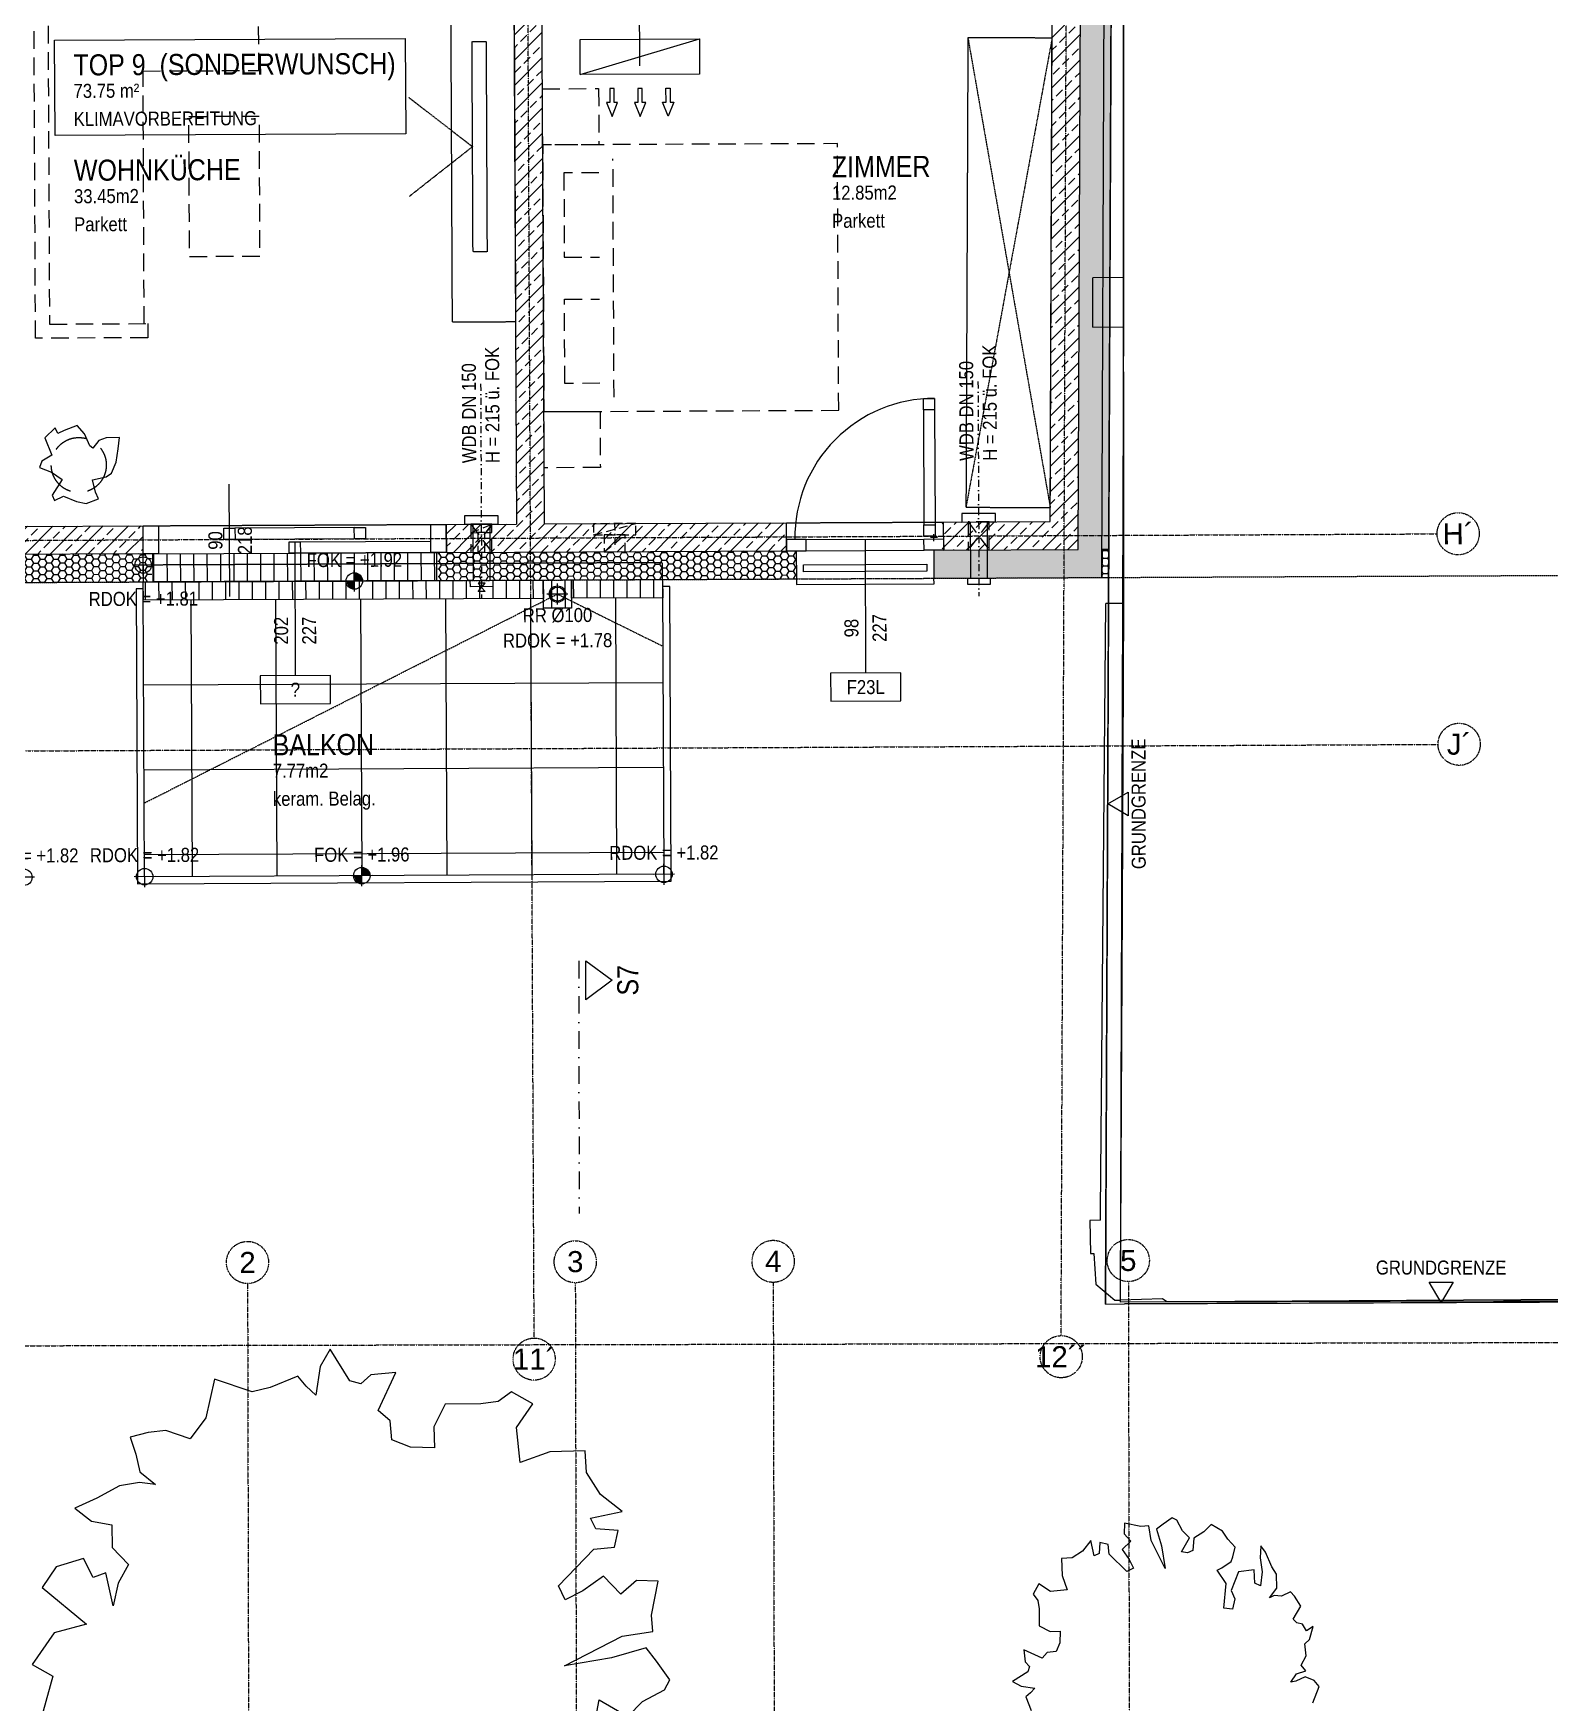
# Model space of a CAD drawing. Header units: millimetres. Extents: x -378801 to -302223, y -36469 to 154078.
# Drawn here: x -332059 to -321256, y 17063 to 28955 of the extents above; entities that cross this region are included whole.
import ezdxf
from ezdxf.enums import TextEntityAlignment as Align

# ---------------------------------------------------------------- set-up
doc = ezdxf.new("R2010")
doc.units = ezdxf.units.MM
for name, pattern in [('DASHDOT', [1, 0.5, -0.25, 0, -0.25]), ('HIDDEN2', [0.1875, 0.125, -0.0625]), ('STRICHLINIE', [0.75, 0.5, -0.25]), ('STRICHPUNKT', [1, 0.5, -0.25, 0, -0.25]), ('STRICHPUNKTX2', [2, 1, -0.5, 0, -0.5])]:
    doc.linetypes.add(name, pattern=pattern)
for name, color, linetype in [('01-BFL-G00-L01-M0', 10, 'Continuous'), ('01-HID-G00-L01-ENTWÄSSERUNG', 8, 'HIDDEN2'), ('01-SCH-G00-L01-M0', 8, 'STRICHPUNKTX2'), ('01-SYM-G00-L01-M0', 8, 'Continuous'), ('01-TXT---------M0', 1, 'Continuous'), ('01-TXT---------PP', 1, 'Continuous'), ('01-TXT-G00-L01-M0', 1, 'Continuous'), ('02-ANS-G00-L01-M0', 8, 'Continuous'), ('02-ANS-G00-L01-Rigol', 8, 'Continuous'), ('02-AXO-G00-L01-M0', 8, 'STRICHPUNKT'), ('02-FIL-G00-L01-LILA', 223, 'Continuous'), ('02-FIL-G00-L01-PLATTENBELAG', 253, 'Continuous'), ('02-FIL-G00-L01-STB', 8, 'Continuous'), ('02-HID-G00-L01-M0', 8, 'HIDDEN2'), ('02-TWA---------M0', 4, 'Continuous'), ('02-TWA-G00-L01-M0', 4, 'Continuous'), ('02-TWB-G00-L01-M0', 5, 'Continuous'), ('02-WDA---------M0', 8, 'Continuous'), ('02-WDA-G00-L01-M0', 8, 'Continuous'), ('03-SYM-G00-L01-M0', 8, 'Continuous'), ('04-HLP---------M0', 8, 'HIDDEN2'), ('04-STO---------M0', 1, 'Continuous'), ('04-SYM---------EP', 8, 'Continuous'), ('04-SYM-G00-L01-EP', 8, 'Continuous'), ('04-TXT---------EP', 8, 'Continuous'), ('04-TXT-G00-L01-M0', 8, 'Continuous'), ('04-TXT-G00-L01-POS', 8, 'Continuous'), ('05-SYM---------M0', 8, 'Continuous'), ('05-TXT---------PP', 8, 'Continuous'), ('05-TXT--------M0', 8, 'Continuous'), ('05-TXT-G00-L01-M0', 8, 'Continuous'), ('07-SAN---------M0', 8, 'Continuous'), ('07-SAN-G00-L01-KLIMA', 8, 'Continuous'), ('07-SAN-G00-L01-M0', 8, 'Continuous'), ('07-TXT---------M0', 8, 'Continuous'), ('07_MOB-G00-L01-M0', 6, 'HIDDEN2'), ('09-FIL-G00-L01-BLAU', 161, 'Continuous'), ('09-NAT-G00-L01-PFLANZEN', 9, 'Continuous')]:
    doc.layers.add(name, color=color, linetype=linetype)
doc.layers.add('09-VER-G00-L01-ABBRUCH', color=50, linetype='Continuous', plot=False)
doc.layers.add('09-VER-G00-L01-GEBÄUDE', color=5, linetype='Continuous', plot=False)
doc.layers.add('09-VER-G00-L01-GRUNDSTÜCKSGRENZE', color=161, linetype='Continuous', lineweight=25)
doc.styles.add('ARIAL', font='arial.ttf', dxfattribs={"width": 0.85})
doc.styles.get("Standard").update_dxf_attribs({"font": 'arial.ttf'})
pattern_1 = [(0.26447, (-337081.752, 30520.496), (47.497575, 27.715835), [31.75, -63.5]), (120.26447, (-337081.752, 30520.496), (-47.751405, 27.27619), [31.75, -63.5]), (60.26447, (-337081.752, 30520.496), (-0.25383, 54.992024), [-63.5, 31.75])]
pattern_2 = [(45.2645, (-337081.75, 30520.5), (-90.2161, 89.3871), []), (45.2645, (-336991.95, 30520.91), (-90.2161, 89.3871), [63.5, -31.75])]

# ---------------------------------------------------------------- blocks, each defined once
blk = doc.blocks.new('01-HK3')
blk.add_lwpolyline([(0, 0), (0.0423, 0.0732), (-0.0423, 0.0732)], close=True)
at = {"color": 0, "style": 'ARIAL', "width": 0.85}
blk.add_attdef('HEIGHT', text='', height=0.05, dxfattribs=at).set_placement((0, 0.35), align=Align.TOP_CENTER)
blk = doc.blocks.new('05-TXT')
at = {"layer": '05-TXT--------M0'}
blk.add_line((-0.4, 0), (0.4, 0), dxfattribs=at)
at = {"layer": '05-TXT--------M0', "color": 8, "style": 'ARIAL', "width": 0.85}
blk.add_attdef('BREITE', text='', height=0.1, dxfattribs=at).set_placement((0, 0.05), align=Align.CENTER)
blk.add_attdef('HÖHE', text='', height=0.1, rotation=360, dxfattribs=at).set_placement((0, -0.06), align=Align.TOP_CENTER)
blk = doc.blocks.new('01-SQM')
at = {"layer": '01-TXT---------M0', "color": 1, "style": 'ARIAL', "width": 0.85}
blk.add_attdef('ROOM', (0, 0), '', height=0.15, dxfattribs=at)
blk.add_attdef('AREA', text='', height=0.1, dxfattribs=at).set_placement((0, -0.06), align=Align.TOP_LEFT)
at = {"layer": '01-TXT---------PP', "color": 1, "style": 'ARIAL', "width": 0.85}
blk.add_attdef('NR', text='', height=0.15, dxfattribs=at).set_placement((-0.117, 0), align=Align.RIGHT)
blk.add_attdef('FLOOR', text='', height=0.1, dxfattribs=at).set_placement((0, -0.26), align=Align.TOP_LEFT)
blk = doc.blocks.new('FENSTER_120')
at = {"layer": '02-WDA---------M0'}
for points in [[(-0.06, 0), (-0.06, -0.2)], [(-1.04, 0), (-1.04, -0.2)]]:
    blk.add_lwpolyline(points, dxfattribs=at)
at = {"layer": '04-HLP---------M0', "linetype": 'Continuous'}
for points in [[(-0.13, 1.001), (-0.13, 1.081), (-0.05, 1.081), (-0.05, 1.001)], [(-0.13, 0.1), (-0.13, 0.18), (-0.05, 0.18), (-0.05, 0.1)]]:
    blk.add_lwpolyline(points, close=True, dxfattribs=at)
for points in [[(-0.13, 1.001), (-0.13, 0.18)], [(-0.05, 1.001), (-0.05, 0.18)]]:
    blk.add_lwpolyline(points, dxfattribs=at)
at = {"layer": '04-HLP---------M0'}
for points in [[(-0.034, 0.09), (-0.084, 0.09)], [(-0.059, 0.065), (-0.059, 0.115)]]:
    blk.add_lwpolyline(points, dxfattribs=at)
at = {"layer": '04-HLP---------M0', "linetype": 'Continuous'}
blk.add_arc((-0.059, 0.09), 0.991, 89.5354, 180.5162, dxfattribs=at)
at = {"layer": '04-STO---------M0'}
for points in [[(-1.11, 0), (-0.97, 0), (-0.97, 0.08), (-1.11, 0.08)], [(0.01, 0), (-0.13, 0), (-0.13, 0.08), (0.01, 0.08)]]:
    blk.add_lwpolyline(points, close=True, dxfattribs=at)
at = {"layer": '04-SYM---------EP'}
for p, q in [((-0.97, 0.08), (-0.13, 0.08)), ((-0.97, 0), (-0.13, 0))]:
    blk.add_line(p, q, dxfattribs=at)
blk = doc.blocks.new('04-TXT')
blk.add_line((0, 0), (0.953, 0))
at = {"layer": '04-TXT---------EP', "color": 8, "style": 'ARIAL', "width": 0.85}
blk.add_attdef('WIDTH', text='', height=0.1, dxfattribs=at).set_placement((0.632, 0.05), align=Align.CENTER)
blk.add_attdef('HEIGHT', text='', height=0.1, dxfattribs=at).set_placement((0.632, -0.05), align=Align.TOP_CENTER)
blk = doc.blocks.new('BETT')
for points in [[(0, 0.95), (-0.4, 0.95), (-0.4, 1.35), (0, 1.35)], [(0, -1.35), (-0.4, -1.35), (-0.4, -0.95), (0, -0.95)]]:
    blk.add_lwpolyline(points, close=True)
at = {"flags": 128}
blk.add_lwpolyline([(-2.1, 0.95), (-2.1, -0.95), (0, -0.95), (0, 0.95)], close=True, dxfattribs=at)
for points in [[(-0.5, 0.85), (-0.5, -0.85)], [(-0.4, 0.75), (-0.15, 0.75), (-0.15, 0.15), (-0.4, 0.15)], [(-0.4, -0.75), (-0.15, -0.75), (-0.15, -0.15), (-0.4, -0.15)]]:
    blk.add_lwpolyline(points)
blk = doc.blocks.new('ECKSOFA')
blk.add_lwpolyline([(1.6, -0.2), (1.6, -0.2), (1.6, -0.2), (0.2, -0.2), (0.2, -2.7), (0.9, -2.7), (0.9, -2.8), (0.1, -2.8), (0.1, -0.1), (1.6, -0.1)], close=True)
for points in [[(1.6, -0.2), (1.7, -0.2)], [(1.7, -0.9), (1.7, -0.2)], [(0.875, -2.7), (0.875, -0.9), (1.7, -0.9)]]:
    blk.add_lwpolyline(points)
at = {"flags": 128}
blk.add_lwpolyline([(1.2, -1.225), (1.7, -1.225), (1.7, -2.225), (1.2, -2.225)], close=True, dxfattribs=at)
blk = doc.blocks.new('ZIMMERPFLANZE')
blk.add_lwpolyline([(-11.7366, -9.202), (-11.7751, -9.238), (-11.7495, -9.3013), (-11.7859, -9.3233), (-11.7943, -9.3461), (-11.751, -9.3631), (-11.7126, -9.3893), (-11.7486, -9.447), (-11.7402, -9.4662), (-11.7078, -9.4506), (-11.6609, -9.4698), (-11.626, -9.477), (-11.5804, -9.4602), (-11.5912, -9.4362), (-11.602, -9.3917), (-11.5527, -9.3809), (-11.5335, -9.3677), (-11.5155, -9.3281), (-11.5083, -9.2788), (-11.5035, -9.238), (-11.5515, -9.2392), (-11.578, -9.2488), (-11.6008, -9.2764), (-11.6116, -9.268), (-11.6309, -9.2236), (-11.6573, -9.1936), (-11.7042, -9.2116), (-11.727, -9.2224), (-11.7366, -9.202)])
blk.add_circle((-11.6518, -9.3375), 0.1)
blk = doc.blocks.new('WANDLÜFER')
at = {"layer": '02-TWA---------M0', "linetype": 'HIDDEN2', "ltscale": 0.75}
for points in [[(0.075, 0), (0.075, -0.2), (-0.075, -0.2), (-0.075, 0), (0.075, 0)], [(-0.075, 0), (0.075, -0.2)], [(0.075, 0), (-0.075, -0.2)]]:
    blk.add_lwpolyline(points, dxfattribs=at)
at = {"layer": '07-SAN---------M0', "linetype": 'STRICHPUNKT', "ltscale": 0.1}
blk.add_lwpolyline([(0, 1), (0, -0.53)], dxfattribs=at)
at = {"layer": '07-SAN---------M0'}
for points in [[(0, 0), (-0.12, 0), (-0.12, 0.06), (0.12, 0.06), (0.12, 0)], [(0.08, -0.4), (-0.08, -0.4), (-0.08, -0.445), (0.08, -0.445)]]:
    blk.add_lwpolyline(points, close=True, dxfattribs=at)
for points in [[(-0.06, 0), (-0.06, -0.4)], [(0.06, 0), (0.06, -0.4)]]:
    blk.add_lwpolyline(points, dxfattribs=at)
blk = doc.blocks.new('türachse&qualität')
at = {"layer": '05-SYM---------M0'}
blk.add_line((-0.4, 0), (-0.4, 0), dxfattribs=at)
at = {"layer": '05-TXT---------PP'}
blk.add_lwpolyline([(-0.5, -0.25), (-0.5, 0.25), (-0.7, 0.25), (-0.7, -0.25)], close=True, dxfattribs=at)
at = {"layer": '05-TXT---------PP', "color": 8, "style": 'ARIAL', "text_generation_flag": 6, "width": 0.85}
blk.add_attdef('POS.NR.', text='', height=0.1, rotation=270, dxfattribs=at).set_placement((-0.653, -0.011), align=Align.TOP_CENTER)
blk = doc.blocks.new('07_Kemper-ventil')
at = {"layer": '02-TWA---------M0', "linetype": 'HIDDEN2', "ltscale": 0.5}
for points in [[(-0.075, 0), (-0.075, -0.06), (0.075, -0.06), (0.075, 0), (-0.075, 0)], [(-0.025, -0.06), (-0.025, -0.2), (0.025, -0.2), (0.025, -0.06)]]:
    blk.add_lwpolyline(points, close=True, dxfattribs=at)
blk.add_lwpolyline([(-0.075, -0.06), (0.075, 0)], dxfattribs=at)
at = {"layer": '07-SAN---------M0', "linetype": 'STRICHPUNKT', "ltscale": 0.1}
blk.add_lwpolyline([(0, 0), (0, -0.48)], dxfattribs=at)
at = {"layer": '07-SAN---------M0'}
for points in [[(0.025, -0.42), (-0.025, -0.42), (0, -0.45), (0.025, -0.42)], [(0.025, -0.48), (-0.025, -0.48), (0, -0.45), (0.025, -0.48)]]:
    blk.add_lwpolyline(points, close=True, dxfattribs=at)
blk = doc.blocks.new('01-HK1')
for p, q in [((-0.001, -0.074), (-0.001, 0.074)), ((0.074, 0), (-0.075, 0))]:
    blk.add_line(p, q)
blk.add_circle((-0.001, 0), 0.0586)
for points in [[(-0.001, 0.059), (0.041, 0.041), (-0.001, 0)], [(-0.001, 0), (0.058, 0), (0.041, 0.041)], [(-0.059, 0), (-0.042, -0.041), (-0.001, 0)], [(-0.042, -0.041), (-0.001, -0.059), (-0.001, 0)]]:
    blk.add_solid(points)
at = {"layer": '01-TXT---------M0', "color": 8, "style": 'ARIAL', "width": 0.85}
blk.add_attdef('HEIGHT', text='', height=0.1, dxfattribs=at).set_placement((0, 0.2), align=Align.TOP_CENTER)
blk = doc.blocks.new('01-HK2')
for p, q in [((0.098, 0), (-0.098, 0)), ((0, -0.098), (0, 0.098))]:
    blk.add_line(p, q)
blk.add_circle((0, 0), 0.0773)
at = {"layer": '01-TXT---------M0', "color": 8, "style": 'ARIAL', "width": 0.85}
blk.add_attdef('HEIGHT', text='', height=0.1, rotation=360, dxfattribs=at).set_placement((0, 0.132), align=Align.BOTTOM_CENTER)
blk = doc.blocks.new('schnittführung')
at = {"color": 4, "linetype": 'DASHDOT', "ltscale": 0.25}
blk.add_line((0.237, -0.138), (0.237, 1.662), dxfattribs=at)
blk.add_line((0.237, -0.138), (0.237, 1.662), dxfattribs=at)
blk.add_line((0.237, -0.138), (0.237, 1.662), dxfattribs=at)
at = {"color": 4}
blk.add_lwpolyline([(0.187, 0.138), (0.187, -0.138), (0, 0)], close=True, dxfattribs=at)
at = {"layer": '07-TXT---------M0', "color": 9, "style": 'ARIAL', "text_generation_flag": 6, "width": 0.85}
blk.add_attdef('SCHNITT', text='', height=0.15, rotation=270, dxfattribs=at).set_placement((-0.037, 0), align=Align.CENTER)
blk = doc.blocks.new('03-rar')
blk.add_circle((0, 0), 0.05)
at = {"layer": '01-TXT---------M0', "color": 8, "style": 'ARIAL', "width": 0.85}
blk.add_attdef('RR', text='', height=0.1, dxfattribs=at).set_placement((0, 0.1), align=Align.CENTER)
blk = doc.blocks.new('FENSTER_216_HST')
at = {"layer": '04-STO---------M0'}
for points in [[(0, 0), (0.11, 0), (0.11, 0.2), (0, 0.2)], [(0.655, 0.18), (0.575, 0.18), (0.575, 0.1), (0.655, 0.1)], [(1.585, 0.18), (1.505, 0.18), (1.505, 0.1), (1.585, 0.1)], [(2.05, 0), (2.16, 0), (2.16, 0.2), (2.05, 0.2)], [(1.12, 0.08), (1.04, 0.08), (1.04, 0), (1.12, 0)]]:
    blk.add_lwpolyline(points, close=True, dxfattribs=at)
at = {"layer": '04-SYM---------EP'}
for points in [[(0.655, 0.18), (1.505, 0.18)], [(1.04, 0.08), (0.11, 0.08)], [(0.11, 0), (1.04, 0)], [(0.655, 0.1), (1.505, 0.1)]]:
    blk.add_lwpolyline(points, dxfattribs=at)
blk = doc.blocks.new('KLIMAGERÄT')
for points in [[(-0.425, 0), (0.425, 0), (0.425, -0.25), (-0.425, -0.25), (-0.425, 0)], [(-0.215, -0.35), (-0.215, -0.45), (-0.24, -0.45), (-0.2, -0.55), (-0.2, -0.55), (-0.16, -0.45), (-0.185, -0.45), (-0.185, -0.35), (-0.215, -0.35)], [(-0.015, -0.35), (-0.015, -0.45), (-0.04, -0.45), (0, -0.55), (0, -0.55), (0.04, -0.45), (0.015, -0.45), (0.015, -0.35), (-0.015, -0.35)], [(0.215, -0.35), (0.215, -0.45), (0.24, -0.45), (0.2, -0.55), (0.2, -0.55), (0.16, -0.45), (0.185, -0.45), (0.185, -0.35), (0.215, -0.35)]]:
    blk.add_lwpolyline(points, close=True)
blk.add_lwpolyline([(-0.425, -0.25), (0.425, 0)])
blk = doc.blocks.new('WDB_KLIMA-AUSSEN_2')
at = {"layer": '02-TWA---------M0', "linetype": 'HIDDEN2', "ltscale": 0.5}
for points in [[(-0.15, 0), (-0.15, -0.08), (0.15, -0.08), (0.15, 0), (-0.15, 0)], [(-0.075, -0.08), (-0.075, -0.2), (0.075, -0.2), (0.075, -0.08)]]:
    blk.add_lwpolyline(points, close=True, dxfattribs=at)
for points in [[(-0.15, -0.08), (0.15, 0)], [(-0.075, -0.2), (0.075, -0.08)]]:
    blk.add_lwpolyline(points, dxfattribs=at)
at = {"layer": '07-SAN---------M0', "linetype": 'STRICHPUNKT', "ltscale": 0.1}
blk.add_lwpolyline([(0, 0), (0, -0.2)], dxfattribs=at)

msp = doc.modelspace()

# ---------------------------------------------------------------- hatches: boundary and pattern name
at = {"layer": '02-ANS-G00-L01-Rigol', "true_color": 0x636466}
h = msp.add_hatch(dxfattribs=at)
h.set_pattern_fill('ANSI31', color=251, scale=30, angle=332.60345925, style=0)
h.set_pattern_definition([(90.26447, (-301730.77, -44708.63), (-95.24899, -0.43966), [])])
h.paths.add_polyline_path([(-331205.6617, 25047.5601), (-331206.5849, 25247.558), (-329186.6064, 25256.8819), (-329185.6833, 25056.8841)])
h = msp.add_hatch(dxfattribs=at)
h.set_pattern_fill('ANSI31', color=251, scale=30, angle=332.60345925, style=0)
h.set_pattern_definition([(90.26447, (-301789.85, -44908.91), (-95.24899, -0.43966), [])])
h.paths.add_polyline_path([(-331275.0609, 24917.2384), (-331275.661, 25047.237), (-328425.6914, 25060.3921), (-328425.0913, 24930.3935)])
h = msp.add_hatch(dxfattribs=at)
h.set_pattern_fill('ANSI31', color=251, scale=30, angle=152.16870486, style=0)
h.set_pattern_definition([(90.2645, (-332771.8, 30540.39), (-95.249, -0.4397), [])])
h.paths.add_polyline_path([(-328425.6914, 25060.3921), (-328225.6935, 25061.3152), (-328224.7703, 24861.3174), (-328424.7682, 24860.3942)])
h = msp.add_hatch(dxfattribs=at)
h.set_pattern_fill('ANSI31', color=251, scale=30, angle=332.60345925, style=0)
h.set_pattern_definition([(90.26447, (-298739.88, -44894.83), (-95.24899, -0.43966), [])])
h.paths.add_polyline_path([(-328225.0934, 24931.3166), (-328225.6935, 25061.3152), (-327575.7004, 25064.3155), (-327575.1004, 24934.3169)])
at = {"layer": '02-FIL-G00-L01-LILA', "true_color": 0x636466}
h = msp.add_hatch(dxfattribs=at)
h.set_pattern_fill('HONEY', color=251, scale=10, angle=107.16870486, style=0)
h.set_pattern_definition(pattern_1)
h.paths.add_polyline_path([(-324403.0402, 36079.0772), (-325726.4945, 36072.9679), (-325725.5714, 35872.9705), (-325665.572, 35873.2474), (-324573.8208, 35878.2868), (-324614.9618, 25277.984), (-325583.2593, 25273.5145), (-325643.2587, 25273.2375), (-325642.3355, 25073.2397), (-324445.7338, 25078.763)])
h = msp.add_hatch(dxfattribs=at)
h.set_pattern_fill('HONEY', color=251, scale=10, angle=107.16870486, style=0)
h.set_pattern_definition(pattern_1)
h.paths.add_polyline_path([(-324403.8164, 35879.0715), (-324350.7567, 35879.4198), (-324396.7661, 25278.9911), (-324444.9575, 25278.7687)])
h = msp.add_hatch(dxfattribs=at)
h.set_pattern_fill('HONEY', color=251, scale=10, angle=107.16870486, style=0)
h.set_pattern_definition(pattern_1)
h.paths.add_polyline_path([(-331216.5848, 25247.5118), (-331276.5842, 25247.2349), (-332936.5665, 25239.583), (-332996.5659, 25239.306), (-332995.6427, 25039.2978), (-331215.6616, 25047.514)])
h = msp.add_hatch(dxfattribs=at)
h.set_pattern_fill('HONEY', color=251, scale=10, angle=107.16870486, style=0)
h.set_pattern_definition(pattern_1)
h.paths.add_polyline_path([(-326623.2482, 25268.714), (-326683.2476, 25268.4371), (-329116.6072, 25257.205), (-329176.6065, 25256.9281), (-329175.6834, 25056.9302), (-326622.3251, 25068.7162)])
h = msp.add_hatch(dxfattribs=at)
h.set_pattern_fill('HONEY', color=251, scale=10, angle=107.16870486, style=0)
h.set_pattern_definition(pattern_1)
h.paths.add_polyline_path([(-324445.7338, 25078.763), (-324398.2359, 25078.3777), (-324396.7661, 25278.9912), (-324444.9575, 25278.7687)])
at = {"layer": '02-FIL-G00-L01-STB', "true_color": 0x636466}
h = msp.add_hatch(dxfattribs=at)
h.set_pattern_fill('ANSI33', color=251, scale=20, angle=107.16870486, style=0)
h.set_pattern_definition([(44.82971, (-389052.15, -18110.56), (-89.53527, 90.06906), []), (44.82971, (-388962.35, -18110.83), (-89.53527, 90.06906), [63.5, -31.75])])
h.paths.add_polyline_path([(-325665.572, 35873.2474), (-325665.2028, 35793.2483), (-325664.6489, 35673.2496), (-324774.6021, 35677.3579), (-324814.1907, 25477.0665), (-325584.1825, 25473.5123), (-325583.2593, 25273.5145), (-324614.9618, 25277.984), (-324573.8208, 35878.2868)])
h = msp.add_hatch(dxfattribs=at)
h.set_pattern_fill('ANSI33', color=251, scale=20, angle=107.16870486, style=0)
h.set_pattern_definition(pattern_2)
h.paths.add_polyline_path([(-332179.9867, 34648.1651), (-332379.9845, 34647.2419), (-332376.2688, 33842.2505), (-334531.2459, 33832.3035), (-334534.1538, 34462.2967), (-334734.1517, 34461.3736), (-334733.7824, 34381.3744), (-334938.7802, 34380.4282), (-334937.8571, 34180.4303), (-334732.8593, 34181.3766), (-334730.3206, 33631.3824), (-332375.3457, 33642.2527), (-332337.496, 25442.34), (-332937.4604, 25439.581), (-332936.5665, 25239.583), (-331276.5842, 25247.2349), (-331277.5073, 25447.2328), (-332137.4982, 25443.2632)])
h = msp.add_hatch(dxfattribs=at)
h.set_pattern_fill('ANSI33', color=251, scale=20, angle=107.16870486, style=0)
h.set_pattern_definition(pattern_2)
h.paths.add_polyline_path([(-328437.8012, 29850.3872), (-328637.7991, 29849.464), (-328635.7219, 29399.4688), (-328634.6536, 29399.4738), (-328623.1141, 26899.5004), (-328624.1824, 26899.4955), (-328617.5357, 25459.5108), (-329117.5303, 25457.2029), (-329116.6072, 25257.205), (-326693.2475, 25268.3909), (-326693.5983, 25344.3901), (-326693.5983, 25344.3901), (-326694.1707, 25468.3888), (-328417.5378, 25460.434)])

# ---------------------------------------------------------------- linework, layer by layer
at = {"layer": '01-BFL-G00-L01-M0', "color": 251, "linetype": 'STRICHLINIE', "true_color": 0x636466}
msp.add_lwpolyline([(-319617.199, 10442.0123), (-349756.6668, 10377.7502), (-349751.0119, 19730.8358), (-349735.5541, 24962.029), (-319594.1437, 25101.1572), (-319637.3149, 19875.2322), (-319617.199, 10442.0123)], close=True, dxfattribs=at)
at = {"layer": '01-HID-G00-L01-ENTWÄSSERUNG', "color": 251, "true_color": 0x636466}
msp.add_lwpolyline([(-331268.3911, 23472.2538), (-328325.2308, 24960.8547), (-327573.5079, 24589.3206)], dxfattribs=at)
at = {"layer": '01-TXT-G00-L01-M0', "color": 251, "true_color": 0x636466}
msp.add_lwpolyline([(-331907.297, 28906.5967), (-329408.8488, 28918.1292), (-329405.7172, 28239.6813), (-331904.1654, 28228.1488)], close=True, dxfattribs=at)
at = {"layer": '02-ANS-G00-L01-M0', "color": 251, "true_color": 0x636466}
msp.add_lwpolyline([(-326572.7872, 25168.9459), (-325692.7966, 25173.0078), (-325692.5658, 25123.0083), (-326572.5564, 25118.9464)], close=True, dxfattribs=at)
for points in [[(-327575.4696, 25014.316), (-327566.0072, 22964.3379), (-331265.9678, 22947.2594), (-331275.4302, 24997.2376), (-331325.4297, 24997.0068), (-331315.7365, 22897.0291), (-327515.777, 22914.5692), (-327525.4702, 25014.5468), (-327575.4696, 25014.316)], [(-326622.3251, 25068.7162), (-326622.1404, 25028.7166), (-325642.1509, 25033.2401), (-325642.3355, 25073.2397)]]:
    msp.add_lwpolyline(points, dxfattribs=at)
at = {"layer": '02-ANS-G00-L01-Rigol', "color": 251, "true_color": 0x636466}
for points in [[(-331205.6617, 25047.5601), (-331206.5849, 25247.558), (-329186.6064, 25256.8819), (-329185.6833, 25056.8841)], [(-331275.0609, 24917.2384), (-331275.661, 25047.237), (-328425.6914, 25060.3921), (-328425.0913, 24930.3935)], [(-328425.6914, 25060.3921), (-328225.6935, 25061.3152), (-328224.7703, 24861.3174), (-328424.7682, 24860.3942)], [(-328225.0934, 24931.3166), (-328225.6935, 25061.3152), (-327575.7004, 25064.3155), (-327575.1004, 24934.3169)]]:
    msp.add_lwpolyline(points, close=True, dxfattribs=at)
at = {"layer": '02-AXO-G00-L01-M0', "color": 251, "true_color": 0x636466}
msp.add_line((-324736.6993, 19677.3624), (-324657.5221, 40077.9452), dxfattribs=at)
for points in [[(-328490.765, 19660.0342), (-328584.9275, 40059.8169)], [(-350034.5781, 25260.6517), (-322057.9097, 25389.788), (-322057.9097, 25389.788)], [(-350039.0364, 23760.6152), (-322050.986, 23889.804), (-322050.986, 23889.804)], [(-330532.7068, 20048.7606), (-330462.551, -12854.9082)], [(-328197.7124, 20053.7392), (-328127.5565, -12849.9297)], [(-326787.7154, 20056.7455), (-326717.5595, -12846.9233)], [(-324257.7211, 20062.1399), (-324187.5652, -12841.529)], [(-337476.0167, 19593.9541), (-303786.8295, 19665.7849)]]:
    msp.add_lwpolyline(points, dxfattribs=at)
for centre in [(-321907.9113, 25390.4804), (-321900.9876, 23890.4964), (-330533.0267, 20198.7603), (-328198.0322, 20203.7389), (-326788.0352, 20206.7452), (-324258.0409, 20212.1395), (-328491.2108, 19510.0305), (-324736.0069, 19527.364)]:
    msp.add_circle(centre, 150, dxfattribs=at)
at = {"layer": '02-FIL-G00-L01-PLATTENBELAG', "color": 251, "true_color": 0x636466}
for points in [[(-330937.5645, 24918.7962), (-330928.4714, 22948.8172)], [(-330332.571, 24921.5888), (-330323.4778, 22951.6098)], [(-329727.5774, 24924.3814), (-329718.4843, 22954.4024)], [(-329122.5839, 24927.1739), (-329113.4907, 22957.1949)], [(-328517.5903, 24929.9665), (-328508.4972, 22959.9875)], [(-327912.5968, 24932.7591), (-327903.5036, 22962.7801)], [(-327572.3078, 24329.3233), (-331272.2684, 24312.2449)], [(-327569.5152, 23724.3298), (-331269.4758, 23707.2513)], [(-327566.7227, 23119.3362), (-331266.6833, 23102.2577)]]:
    msp.add_lwpolyline(points, dxfattribs=at)
at = {"layer": '02-HID-G00-L01-M0', "color": 251, "true_color": 0x636466}
for points in [[(-331277.5073, 25447.2328), (-329117.5303, 25457.2029)], [(-326694.1707, 25468.3888), (-325574.1826, 25473.5585)], [(-327575.7004, 25064.3155), (-327576.2543, 25184.3142), (-331276.2149, 25167.2357), (-331275.661, 25047.237)], [(-331205.6033, 25047.5604), (-329185.6248, 25056.8843)]]:
    msp.add_lwpolyline(points, dxfattribs=at)
at = {"layer": '02-HID-G00-L01-M0', "color": 251, "ltscale": 0.5, "true_color": 0x636466}
msp.add_lwpolyline([(-326622.3251, 25068.7162), (-325642.3355, 25073.2397)], dxfattribs=at)
at = {"layer": '02-TWA-G00-L01-M0', "color": 251, "true_color": 0x636466}
for p, q in [((-324614.9618, 25277.984), (-324573.8208, 35878.2868)), ((-324814.1907, 25477.0665), (-324774.6021, 35677.3579)), ((-328637.7991, 29849.464), (-328617.5357, 25459.5108)), ((-329117.5303, 25457.2029), (-328617.5357, 25459.5108)), ((-328417.5378, 25460.434), (-326694.1707, 25468.3888)), ((-325574.1826, 25473.5585), (-324814.1907, 25477.0665)), ((-332137.4982, 25443.2632), (-331277.5073, 25447.2328)), ((-331276.5842, 25247.2349), (-332936.5665, 25239.583)), ((-329116.6072, 25257.205), (-326693.2475, 25268.3909)), ((-325573.2594, 25273.5606), (-324614.9618, 25277.984))]:
    msp.add_line(p, q, dxfattribs=at)
for points in [[(-328417.5378, 25460.434), (-328437.8012, 29850.3872)], [(-329116.6072, 25257.205), (-329117.5303, 25457.2029)], [(-326693.2475, 25268.3909), (-326694.1707, 25468.3888)], [(-325573.2594, 25273.5606), (-325574.1826, 25473.5585)], [(-331276.5842, 25247.2349), (-331277.5073, 25447.2328)]]:
    msp.add_lwpolyline(points, dxfattribs=at)
at = {"layer": '02-TWB-G00-L01-M0', "color": 251, "true_color": 0x636466}
msp.add_lwpolyline([(-306985.9252, 38149.5064), (-307134.5431, 20159.1297), (-307203.0258, 20158.5141), (-307201.7576, 20014.9368), (-324313.8222, 19915.1733), (-324299.901, 22729.7676), (-324289.2063, 24892.8175), (-324291.9286, 28199.7891), (-324293.0735, 32052.0548), (-324329.0505, 37909.7236), (-319933.4314, 38001.0562), (-319939.6635, 38300.9915), (-306985.9252, 38149.5064)], dxfattribs=at)
at = {"layer": '02-WDA-G00-L01-M0', "color": 251, "true_color": 0x636466}
for p, q in [((-324445.7338, 25078.763), (-324403.0402, 36079.0772)), ((-333005.6426, 25039.262), (-331205.6033, 25047.5604)), ((-329185.6248, 25056.8843), (-326622.3251, 25068.7162)), ((-325642.3355, 25073.2397), (-324445.7338, 25078.763))]:
    msp.add_line(p, q, dxfattribs=at)
msp.add_lwpolyline([(-324445.7338, 25078.763), (-324398.2359, 25078.3777), (-324396.7661, 25278.9912), (-324444.9575, 25278.7687)], close=True, dxfattribs=at)
at = {"layer": '07_MOB-G00-L01-M0', "color": 251, "true_color": 0x636466, "flags": 128}
msp.add_lwpolyline([(-328634.6536, 29399.4738), (-328623.1141, 26899.5004), (-329073.1093, 26897.4233), (-329084.6488, 29397.3967)], close=True, dxfattribs=at)
at = {"layer": '07_MOB-G00-L01-M0', "color": 251, "true_color": 0x636466}
for points in [[(-324800.8202, 28922.0708), (-325400.7995, 28924.3994), (-325414.6911, 25579.4012), (-324813.8013, 25577.0694)], [(-328926.4871, 27398.1054), (-328933.4109, 28898.0894), (-328833.4119, 28898.551), (-328826.4882, 27398.567)]]:
    msp.add_lwpolyline(points, close=True, dxfattribs=at)
for points in [[(-324800.8202, 28922.0708), (-325414.6911, 25579.4012)], [(-325400.7995, 28924.3994), (-324813.8001, 25577.0694)], [(-329385.1295, 28499.5535), (-328929.949, 28148.0974), (-329381.8656, 27792.4543)]]:
    msp.add_lwpolyline(points, dxfattribs=at)
at = {"layer": '09-NAT-G00-L01-PFLANZEN', "color": 251, "true_color": 0x636466}
for points in [[(-328044.8169, 16994.2944), (-328027.543, 17083.1583), (-327823.0241, 16965.0921), (-327718.0463, 17070.3264), (-327561.3963, 17152.87), (-327524.8878, 17224.2183), (-327619.5865, 17357.1375), (-327692.7102, 17453.9256), (-327940.611, 17382.9351), (-328275.4387, 17324.5856), (-327862.7696, 17535.2218), (-327645.7138, 17570.354), (-327655.4724, 17686.4472), (-327607.9986, 17928.6533), (-327762.2902, 17932.6823), (-327873.9515, 17835.3424), (-327995.9509, 17962.9417), (-328144.7569, 17858.1884), (-328270.6045, 17794.6861), (-328317.8518, 17894.6732), (-328064.7041, 18155.2052), (-327919.4289, 18169.4164), (-327893.1224, 18290.0464), (-328051.8176, 18299.8121), (-328089.3798, 18376.6347), (-327863.6055, 18425.3975), (-328018.9522, 18546.5602), (-328119.031, 18702.4625), (-328128.2401, 18857.3999), (-328378.426, 18849.9151), (-328590.4921, 18772.8824), (-328617.2379, 19023.8934), (-328500.983, 19191.8643), (-328652.5594, 19277.4031), (-328747.4457, 19208.5596), (-328870.03, 19191.0829), (-329125.115, 19189.1206), (-329205.3454, 19027.9976), (-329202.071, 18876.9687), (-329372.8096, 18881.782), (-329504.2083, 18935.6999), (-329517.9216, 19071.4167), (-329602.577, 19144.94), (-329475.4134, 19414.8872), (-329654.532, 19398.1582), (-329724.8692, 19333.2921), (-329804.4672, 19354.44), (-329943.5604, 19580.8743), (-330015.8833, 19456.5445), (-330045.3789, 19253.715), (-330115.3715, 19316.9784), (-330174.6712, 19388.0538), (-330372.2485, 19309.0754), (-330499.723, 19277.4257), (-330769.2243, 19366.4483), (-330829.7082, 19092.9309), (-330940.9696, 18941.7239), (-331115.8213, 19002.1039), (-331240.5704, 18988.0459), (-331368.6098, 18952.9989), (-331327.6909, 18831.8807), (-331300.2615, 18706.8566), (-331189.1304, 18617.6726), (-331303.0959, 18629.8943), (-331444.8341, 18607.6503), (-331605.7578, 18520.1709), (-331764.4189, 18447.4926), (-331645.7724, 18355.9947), (-331498.9572, 18330.2935), (-331496.5384, 18167.9691), (-331381.5354, 18047.9676), (-331455.1857, 17913.1719), (-331490.9115, 17751.2798), (-331541.6307, 17988.4314), (-331633.2065, 17954.3761), (-331701.0637, 18088.854), (-331897.467, 18030.0021), (-331995.3499, 17882.0361), (-331679.8545, 17620.8069), (-331910.1013, 17559.437), (-332067.5435, 17333.9529), (-331921.2839, 17252.3278), (-331988.6763, 17002.1522)], [(-322942.9651, 17061.7295), (-322899.0697, 17177.1203), (-322934.8507, 17219.7689), (-322998.761, 17246.2195), (-323064.8241, 17215.975), (-323101.1235, 17208.669), (-323060.2323, 17267.7433), (-322992.8537, 17288.905), (-323026.8573, 17329.4352), (-322990.7517, 17396.4902), (-323000.1656, 17481.7569), (-322966.2104, 17512.1305), (-322941.5958, 17606.2706), (-322989.4805, 17575.427), (-323017.2665, 17622.18), (-323057.4676, 17630.6321), (-323083.7953, 17656.68), (-323028.5633, 17749.251), (-323073.7548, 17820.9179), (-323103.0272, 17853.2804), (-323165.9233, 17821.7364), (-323219.9249, 17825.3945), (-323252.4895, 17809.1556), (-323200.6283, 17879.1647), (-323203.1378, 17979.0425), (-323235.3775, 18029.0892), (-323281.3759, 18135.5236), (-323313.0836, 18179.986), (-323318.9365, 18093.5835), (-323303.9203, 17994.9174), (-323314.9713, 17895.8471), (-323356.1414, 17912.7408), (-323361.1523, 18008.2966), (-323473.3529, 17995.028), (-323525.8371, 17861.6324), (-323499.1931, 17803.0825), (-323515.1146, 17728.2119), (-323576.3838, 17736.7022), (-323561.1993, 17912.5412), (-323625.9271, 18005.726), (-323590.6966, 18021.9384), (-323525.7694, 18067.4497), (-323512.4807, 18102.0238), (-323496.2491, 18170.4879), (-323548.0495, 18227.3289), (-323587.1052, 18283.1771), (-323667.3445, 18332.8185), (-323720.8142, 18278.4513), (-323790.0012, 18235.077), (-323797.1536, 18145.5075), (-323835.1184, 18129.6344), (-323877.9538, 18137.961), (-323821.0419, 18236.5462), (-323871.7684, 18287.1491), (-323911.5572, 18362.6597), (-323945.9496, 18380.2581), (-324010.0212, 18334.6101), (-324056.6764, 18299.3619), (-324022.4565, 18179.8652), (-323994.3301, 18018.4668), (-324095.8639, 18217.3875), (-324112.7988, 18322.0158), (-324168.7597, 18317.3118), (-324285.5114, 18340.1958), (-324287.4535, 18265.822), (-324240.5323, 18211.9974), (-324302.0395, 18153.1895), (-324251.5449, 18081.4599), (-324220.9346, 18020.7971), (-324269.1318, 17998.0223), (-324394.7172, 18120.0481), (-324401.5674, 18190.0757), (-324459.7152, 18202.7564), (-324464.4226, 18126.2599), (-324501.4537, 18108.1536), (-324524.9591, 18216.9845), (-324583.3637, 18142.1021), (-324658.5139, 18093.8607), (-324733.199, 18089.4216), (-324729.5911, 17968.8234), (-324692.4587, 17866.6003), (-324813.4546, 17853.7079), (-324894.4223, 17909.7468), (-324935.655, 17836.6817), (-324902.4701, 17790.9433), (-324894.0457, 17731.8535), (-324893.0998, 17608.8937), (-324815.433, 17570.2199), (-324742.6319, 17571.7983), (-324744.952, 17489.4965), (-324770.9423, 17426.1578), (-324836.3625, 17419.5475), (-324871.8032, 17378.7407), (-325001.927, 17440.0379), (-324993.863, 17353.6966), (-324962.5954, 17319.7917), (-324972.7894, 17281.4227), (-325081.9385, 17214.375), (-325022.0073, 17179.5129), (-324924.2365, 17165.2951), (-324954.7316, 17131.5562), (-324988.9924, 17102.9717), (-324950.9221, 17007.7327)]]:
    msp.add_lwpolyline(points, dxfattribs=at)
at = {"layer": '09-VER-G00-L01-ABBRUCH', "color": 251, "ltscale": 0.5, "true_color": 0x636466}
for p, q in [((-324289.838, 27215.4856), (-324511.2987, 27214.4331)), ((-324509.5735, 26862.7858), (-324511.2987, 27214.4331)), ((-324509.5735, 26862.7858), (-324289.7335, 26863.8644)), ((-324456.0552, 20567.1998), (-324419.2347, 24893.9241)), ((-324289.2063, 24892.8175), (-324419.2347, 24893.9241)), ((-324456.6726, 20500.1602), (-324531.1878, 20498.6427)), ((-324456.6726, 20500.1602), (-324456.0552, 20567.1998)), ((-324014.9308, 19938.5808), (-324313.7448, 19930.8115)), ((-323983.1696, 19917.101), (-324014.9308, 19938.5808))]:
    msp.add_line(p, q, dxfattribs=at)
at = {"layer": '09-VER-G00-L01-ABBRUCH', "color": 251, "ltscale": 1, "true_color": 0x636466}
for p, q in [((-324531.1878, 20498.6427), (-324526.6111, 20261.919)), ((-324526.6111, 20261.919), (-324504.4754, 20263.1933)), ((-324504.4754, 20263.1933), (-324489.7611, 20044.9027)), ((-324489.7611, 20044.9027), (-324354.9285, 19929.7416)), ((-324354.9285, 19929.7416), (-324313.7448, 19930.8115))]:
    msp.add_line(p, q, dxfattribs=at)
at = {"layer": '09-VER-G00-L01-ABBRUCH', "color": 251, "ltscale": 0.2, "true_color": 0x636466}
msp.add_line((-323983.1696, 19917.101), (-324014.9308, 19938.5808), dxfattribs=at)
at = {"layer": '09-VER-G00-L01-GEBÄUDE', "color": 251, "ltscale": 0.2, "true_color": 0x636466}
for p, q in [((-324290.032, 27868.1866), (-324290.7548, 30300.2678)), ((-324289.7769, 27010.074), (-324290.032, 27868.1866)), ((-324014.9308, 19938.5808), (-324313.7448, 19930.8115))]:
    msp.add_line(p, q, dxfattribs=at)
at = {"layer": '09-VER-G00-L01-GEBÄUDE', "color": 251, "ltscale": 0.5, "true_color": 0x636466}
for p, q in [((-324313.7448, 19930.8225), (-324289.7769, 27010.0849)), ((-323197.35, 19918.9133), (-323983.1696, 19917.101)), ((-321585.3387, 19922.6309), (-323197.35, 19918.9133)), ((-319795.1542, 19926.7594), (-321585.3387, 19922.6309))]:
    msp.add_line(p, q, dxfattribs=at)
at = {"layer": '09-VER-G00-L01-GEBÄUDE', "color": 251, "ltscale": 1, "true_color": 0x636466}
msp.add_lwpolyline([(-323983.1696, 19917.101), (-324014.9308, 19938.5808)], dxfattribs=at)
at = {"layer": '09-VER-G00-L01-GRUNDSTÜCKSGRENZE', "color": 251, "ltscale": 0.2, "true_color": 0x636466}
for p, q in [((-324420.1038, 19902.0663), (-324341.1847, 38084.7734)), ((-307137.4969, 19972.3587), (-324285.8875, 19903.26))]:
    msp.add_line(p, q, dxfattribs=at)
at = {"layer": '09-VER-G00-L01-GRUNDSTÜCKSGRENZE', "color": 251, "true_color": 0x636466}
msp.add_lwpolyline([(-307072.8328, -10354.6125), (-318236.149, -10251.1178), (-334731.7398, -10082.8632), (-334703.1183, 19861.2842), (-361621.0021, 19752.8197), (-361750.9984, 19753.2061), (-361702.9463, 35921.0335), (-361697.2627, 37833.3866), (-346703.7721, 37981.5509), (-324341.1847, 38084.7734), (-324420.1038, 19902.0663), (-324285.8875, 19903.26), (-307137.4969, 19972.3587)], close=True, dxfattribs=at)

# ---------------------------------------------------------------- block references
at = {"layer": '01-SCH-G00-L01-M0', "color": 251, "true_color": 0x636466}
ref = msp.add_blockref('schnittführung', (-327936.3147, 22209.1231), dxfattribs=dict(at, xscale=1000, yscale=1000, zscale=1000, rotation=180.1221635850591))
ref.add_attrib('SCHNITT', 'S7', dxfattribs={"layer": '07-TXT---------M0', "color": 9, "height": 150, "rotation": 90.12216358, "style": 'ARIAL', "width": 0.85}).set_placement((-327899.0555, 22209.2025), align=Align.TOP_CENTER)
at = {"layer": '01-SYM-G00-L01-M0', "color": 251, "true_color": 0x636466}
ref = msp.add_blockref('01-HK2', (-331276.2149, 25167.2357), dxfattribs=dict(at, xscale=757.5757580624577, yscale=757.5757580613007, zscale=757.5757580681662, rotation=0.2644672841293802))
ref.add_attrib('HEIGHT', 'RDOK = +1.81', dxfattribs={"layer": '01-TXT---------M0', "color": 8, "height": 100, "rotation": 0.26446728, "style": 'ARIAL', "width": 0.85}).set_placement((-331274.7378, 24847.2392), align=Align.BOTTOM_CENTER)
at = {"layer": '01-SYM-G00-L01-M0', "color": 251, "true_color": 0x636466, "xscale": 1000, "yscale": 1000, "zscale": 1000, "rotation": 0.2644673286167905}
for p, values in [((-329770.8325, 25054.1831), {'HEIGHT': 'FOK = +1.92'}), ((-329717.9738, 22954.406), {'HEIGHT': 'FOK = +1.96'})]:
    msp.add_blockref('01-HK1', p, dxfattribs=at).add_auto_attribs(values)
at = {"layer": '01-SYM-G00-L01-M0', "color": 251, "true_color": 0x636466}
ref = msp.add_blockref('01-HK2', (-328325.2308, 24960.8547), dxfattribs=dict(at, xscale=757.5757580624577, yscale=757.5757580613007, zscale=757.5757580681662, rotation=0.2644672841293802))
ref.add_attrib('HEIGHT', 'RDOK = +1.78', dxfattribs={"layer": '01-TXT---------M0', "color": 8, "height": 100, "rotation": 0.26446728, "style": 'ARIAL', "width": 0.85}).set_placement((-328323.3384, 24550.8591), align=Align.BOTTOM_CENTER)
ref = msp.add_blockref('01-HK2', (-332125.9586, 22943.2898), dxfattribs=dict(at, xscale=757.5757580624577, yscale=757.5757580613007, zscale=757.5757580681662, rotation=0.2644672841293802))
ref.add_attrib('HEIGHT', 'RDOK = +1.82', dxfattribs={"layer": '01-TXT---------M0', "color": 8, "height": 100, "rotation": 0.26446728, "style": 'ARIAL', "width": 0.85}).set_placement((-332126.3012, 23017.5078), align=Align.BOTTOM_CENTER)
ref = msp.add_blockref('01-HK2', (-331265.9678, 22947.2594), dxfattribs=dict(at, xscale=757.5757580624577, yscale=757.5757580613007, zscale=757.5757580681662, rotation=0.2644672841293802))
ref.add_attrib('HEIGHT', 'RDOK = +1.82', dxfattribs={"layer": '01-TXT---------M0', "color": 8, "height": 100, "rotation": 0.26446728, "style": 'ARIAL', "width": 0.85}).set_placement((-331266.3104, 23021.4774), align=Align.BOTTOM_CENTER)
ref = msp.add_blockref('01-HK2', (-327566.0072, 22964.3379), dxfattribs=dict(at, xscale=757.5757580624577, yscale=757.5757580613007, zscale=757.5757580681662, rotation=0.2644672841293802))
ref.add_attrib('HEIGHT', 'RDOK = +1.82', dxfattribs={"layer": '01-TXT---------M0', "color": 8, "height": 100, "rotation": 0.26446728, "style": 'ARIAL', "width": 0.85}).set_placement((-327566.3498, 23038.5558), align=Align.BOTTOM_CENTER)
at = {"layer": '01-TXT-G00-L01-M0', "color": 251, "true_color": 0x636466, "xscale": 1000, "yscale": 1000, "zscale": 1000}
for p, rotation, values in [((-331773.0868, 28655.4299), 0.2644673610281707, {'ROOM': 'TOP 9  (SONDERWUNSCH)', 'AREA': '73.75 m²', 'FLOOR': 'KLIMAVORBEREITUNG'}), ((-331769.6229, 27904.9874), 0.2644673028666128, {'ROOM': 'WOHNKÜCHE', 'AREA': '33.45m2', 'FLOOR': 'Parkett'}), ((-326369.6804, 27929.9128), 0.2644673028666128, {'ROOM': 'ZIMMER', 'AREA': '12.85m2', 'FLOOR': 'Parkett'}), ((-330353.6527, 23811.4797), 0.2644673028666128, {'ROOM': 'BALKON', 'AREA': '7.77m2', 'FLOOR': 'keram. Belag.'})]:
    msp.add_blockref('01-SQM', p, dxfattribs=dict(at, rotation=rotation)).add_auto_attribs(values)
at = {"layer": '03-SYM-G00-L01-M0', "color": 251, "true_color": 0x636466}
ref = msp.add_blockref('03-rar', (-328325.2308, 24960.8547), dxfattribs=dict(at, xscale=1000, yscale=1000, zscale=1000, rotation=0.2644673113410362))
ref.add_attrib('RR', 'RR %%c100', dxfattribs={"layer": '01-TXT---------M0', "color": 8, "height": 100, "rotation": 0.26446731, "style": 'ARIAL', "width": 0.85}).set_placement((-328324.3077, 24760.8569), align=Align.CENTER)
at = {"layer": '04-SYM-G00-L01-EP', "color": 251, "true_color": 0x636466, "yscale": 1000, "zscale": 1000}
for name, p, xscale, rotation in [('FENSTER_120', (-325583.2593, 25273.5145), 1000, 0.2644672709707893), ('FENSTER_216_HST', (-329116.6072, 25257.205), -1000, 0.2644672562817973)]:
    msp.add_blockref(name, p, dxfattribs=dict(at, xscale=xscale, rotation=rotation))
at = {"layer": '04-TXT-G00-L01-M0', "color": 251, "true_color": 0x636466, "xscale": 1000, "yscale": 1000, "zscale": 1000, "rotation": 90.26446745921827}
msp.add_blockref('05-TXT', (-330662.02, 25343.0709), dxfattribs=at).add_auto_attribs({'BREITE': '90', 'HÖHE': '218'})
at = {"layer": '04-TXT-G00-L01-M0', "color": 251, "true_color": 0x636466}
ref = msp.add_blockref('04-TXT', (-330196.9357, 25332.2192), dxfattribs=dict(at, xscale=-1000, yscale=1000, zscale=1000, rotation=90.26446729084192))
ref.add_attrib('WIDTH', '202', dxfattribs={"layer": '04-TXT---------EP', "color": 8, "extrusion": (0, 0, -1), "height": 100, "rotation": 269.73553271, "style": 'ARIAL', "text_generation_flag": 2, "width": 0.85}).set_placement((330244.0172, 24699.8318), align=Align.CENTER)
ref.add_attrib('HEIGHT', '227', dxfattribs={"layer": '04-TXT---------EP', "color": 8, "extrusion": (0, 0, -1), "height": 100, "rotation": 269.73553271, "style": 'ARIAL', "text_generation_flag": 2, "width": 0.85}).set_placement((330144.0183, 24700.2934), align=Align.TOP_CENTER)
ref = msp.add_blockref('04-TXT', (-326133.5935, 25350.9751), dxfattribs=dict(at, xscale=-1000, yscale=1000, zscale=1000, rotation=90.26446729084192))
ref.add_attrib('WIDTH', '98', dxfattribs={"layer": '04-TXT---------EP', "color": 8, "extrusion": (0, 0, -1), "height": 100, "rotation": 269.73553271, "style": 'ARIAL', "text_generation_flag": 2, "width": 0.85}).set_placement((326180.675, 24718.5876), align=Align.CENTER)
ref.add_attrib('HEIGHT', '227', dxfattribs={"layer": '04-TXT---------EP', "color": 8, "extrusion": (0, 0, -1), "height": 100, "rotation": 269.73553271, "style": 'ARIAL', "text_generation_flag": 2, "width": 0.85}).set_placement((326080.6761, 24719.0492), align=Align.TOP_CENTER)
at = {"layer": '04-TXT-G00-L01-POS', "color": 251, "true_color": 0x636466}
ref = msp.add_blockref('türachse&qualität', (-326131.5318, 24897.9759), dxfattribs=dict(at, xscale=1000, yscale=1000, zscale=1000, rotation=90.26445060711859))
ref.add_attrib('POS.NR.', 'F23L', dxfattribs={"layer": '05-TXT---------PP', "color": 8, "height": 100, "rotation": 0.2644506, "style": 'ARIAL', "width": 0.85}).set_placement((-326128.7625, 24297.9823), align=Align.MIDDLE_CENTER)
ref = msp.add_blockref('türachse&qualität', (-330194.874, 24879.2201), dxfattribs=dict(at, xscale=1000, yscale=1000, zscale=1000, rotation=90.26445060711859))
ref.add_attrib('POS.NR.', '?', dxfattribs={"layer": '05-TXT---------PP', "color": 8, "height": 100, "rotation": 0.2644506, "style": 'ARIAL', "width": 0.85}).set_placement((-330192.1047, 24279.2265), align=Align.MIDDLE_CENTER)
at = {"layer": '05-TXT-G00-L01-M0', "color": 251, "true_color": 0x636466, "xscale": 1000, "yscale": 1000, "zscale": 1000, "rotation": 90.26446728532078}
msp.add_blockref('05-TXT', (-327739.4391, 29123.603), dxfattribs=at).add_auto_attribs({'BREITE': '80', 'HÖHE': '200'})
at = {"layer": '07-SAN-G00-L01-KLIMA', "color": 251, "true_color": 0x636466, "xscale": 1000, "yscale": 1000, "zscale": 1000, "rotation": 0.2644673920578629}
msp.add_blockref('KLIMAGERÄT', (-327738.4697, 28913.6052), dxfattribs=at)
at = {"layer": '07-SAN-G00-L01-M0', "color": 251, "true_color": 0x636466, "yscale": 1000, "zscale": 1000}
for name, p, xscale, rotation in [('WANDLÜFER', (-328867.533, 25458.3569), -1000, 0.2644672847503049), ('WANDLÜFER', (-325324.1852, 25474.7124), -1000, 0.2644672847503049), ('07_Kemper-ventil', (-328867.533, 25458.3672), 1000, 0.2644672657123398), ('WDB_KLIMA-AUSSEN_2', (-327917.5431, 25462.7419), 1000, 0.2644672863838557)]:
    msp.add_blockref(name, p, dxfattribs=dict(at, xscale=xscale, rotation=rotation))
at = {"layer": '07_MOB-G00-L01-M0', "color": 251, "true_color": 0x636466}
for name, p, xscale, yscale, zscale, rotation in [('ECKSOFA', (-332156.6076, 29583.2191), 1000, 1000, 1000, 0.2644672253791404), ('BETT', (-328425.6155, 27210.4153), 1000, 1000, 1000, 180.2644672841528), ('ZIMMERPFLANZE', (-308982.2611, 44286.7341), 1960.000000000001, 1960.000000000001, 1960.000000000001, 0.2644672863838586)]:
    msp.add_blockref(name, p, dxfattribs=dict(at, xscale=xscale, yscale=yscale, zscale=zscale, rotation=rotation))
at = {"layer": '09-FIL-G00-L01-BLAU', "color": 251, "true_color": 0x636466}
ref = msp.add_blockref('01-HK3', (-324404.6378, 23465.3672), dxfattribs=dict(at, xscale=-2000.000000016163, yscale=2000.000000025194, zscale=2000.000000000001, rotation=270.1221635580238))
ref.add_attrib('HEIGHT', 'GRUNDGRENZE', dxfattribs={"layer": '0', "color": 0, "extrusion": (0, 0, -1), "height": 100, "rotation": 89.87783644, "style": 'ARIAL', "text_generation_flag": 4, "width": 0.85}).set_placement((324104.6385, 23466.0068), align=Align.BOTTOM_CENTER)
ref = msp.add_blockref('01-HK3', (-322029.0838, 19912.3537), dxfattribs=dict(at, xscale=-2000.000000016163, yscale=2000.000000025194, zscale=2000.000000000001, rotation=359.9452351325103))
ref.add_attrib('HEIGHT', 'GRUNDGRENZE', dxfattribs={"layer": '0', "color": 0, "extrusion": (0, 0, -1), "height": 100, "rotation": 0.05476487, "style": 'ARIAL', "text_generation_flag": 2, "width": 0.85}).set_placement((322028.797, 20212.3535), align=Align.TOP_CENTER)

# ---------------------------------------------------------------- texts
at = {"layer": '02-AXO-G00-L01-M0', "color": 251, "true_color": 0x636466, "char_height": 150, "attachment_point": 5}
for s, insert, width, rotation in [('{\\fArial|b0|i0|c0|p34;H´}', (-321907.9113, 25390.4804), 246.7, 0.2645129), ('{\\fArial|b0|i0|c0|p34;J´}', (-321900.9876, 23890.4964), 246.7, 0.2645129), ('{\\fArial|b0|i0|c0|p34;2}', (-330533.0267, 20198.7603), 303.3, 0.12216729), ('{\\fArial|b0|i0|c0|p34;3}', (-328198.0322, 20203.7389), 303.3, 0.12216729), ('{\\fArial|b0|i0|c0|p34;4}', (-326788.0352, 20206.7452), 303.3, 0.12216729), ('{\\fArial|b0|i0|c0|p34;5}', (-324258.0409, 20212.1395), 303.3, 0.12216358), ('{\\fArial|b0|i0|c0|p34;11´}', (-328491.2108, 19510.0305), 246.7, 0.2645129), ('{\\fArial|b0|i0|c0|p34;12´´}', (-324736.0069, 19527.364), 246.7, 0.26446729)]:
    msp.add_mtext(s, dxfattribs=dict(at, insert=insert, width=width, rotation=rotation))
at = {"layer": '07-SAN-G00-L01-M0', "color": 251, "true_color": 0x636466, "char_height": 100, "width": 1538, "attachment_point": 4, "rotation": 90.26446731, "style": 'ARIAL'}
for insert in [(-328869.5409, 25893.3522), (-325326.1931, 25909.7078)]:
    msp.add_mtext('WDB DN 150\\PH = 215 ü. FOK', dxfattribs=dict(at, insert=insert))

doc.saveas('drawing.dxf')
